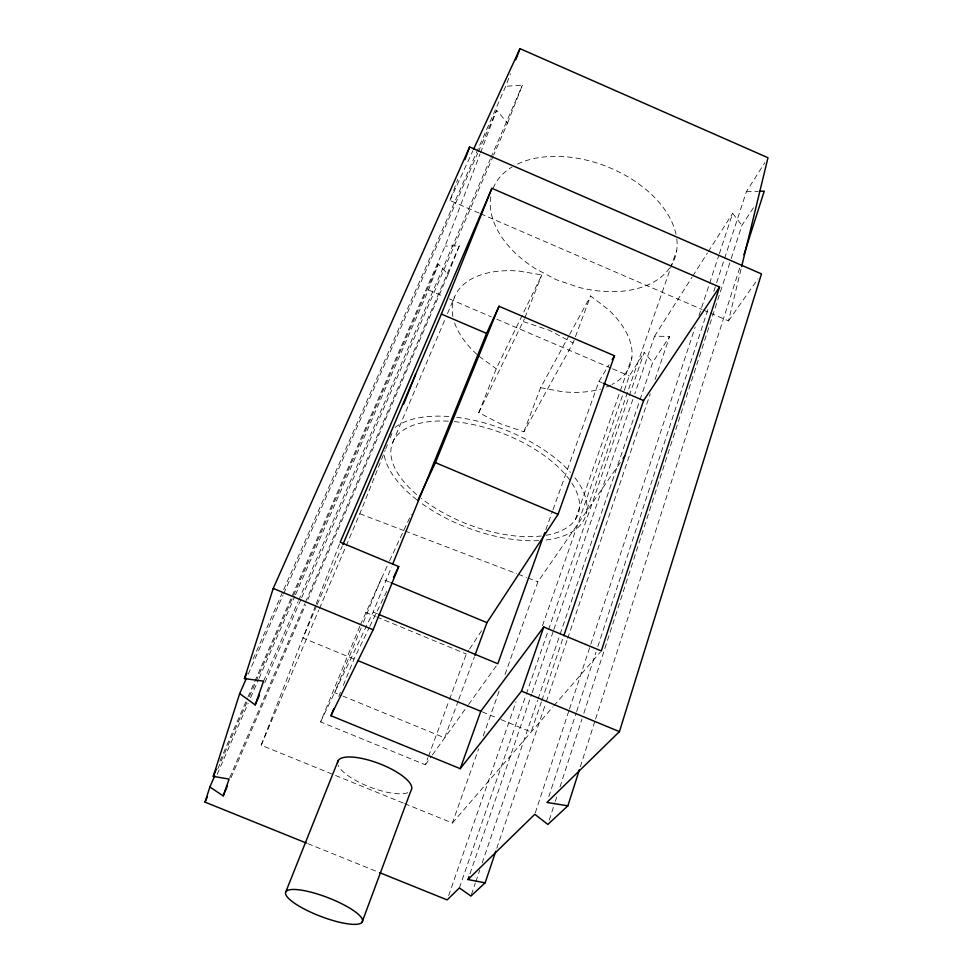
<?xml version="1.0" encoding="UTF-8"?>
<svg xmlns="http://www.w3.org/2000/svg" width="973" height="973" viewBox="0 0 973 973"><rect width="100%" height="100%" fill="white"/><g stroke="black" fill="none" stroke-linecap="round" stroke-linejoin="round"><path stroke-width="0.73" stroke-dasharray="4.87 3.65" d="M710.387 313.087L728.497 320.908L741.292 267.989M580.346 766.773L595.135 720.482M595.598 719.035L739.76 267.77M549.246 820.13L554.853 802.81M555.328 801.363L556.726 797.033M559.998 786.926L581.976 719.083M583.849 713.306L730.687 260.071M731.149 258.623L741.913 225.42L754.318 206.361M548.821 796.668L576.162 712.929M576.636 711.494L595.962 652.299M597.848 646.522L708.636 307.249M713.817 291.365L716.177 284.152M716.651 282.705L746.352 191.754L764.766 162.759M535.296 812.82L568.986 710.509M569.46 709.062L590.331 645.658M590.806 644.211L695.16 327.171M698.967 315.641L718.889 255.121M719.363 253.673L732.645 213.318L741.913 225.42M496.789 848.31L545.829 703.078M546.315 701.63L567.198 639.796M567.685 638.361L650.232 393.895M655.084 379.519L669.643 336.378L654.549 336.244L634.81 393.737M541.389 701.837L531.149 732.012L498.979 718.767M541.876 700.39L563.331 637.157M471.406 894.625L475.323 883.119M475.821 881.672L479.738 870.166M482.182 862.978L537.57 700.402M538.069 698.967L559.633 635.661M560.12 634.226L639.529 401.156M640.015 399.721L652.761 362.309L669.643 336.378M469.971 873.79L531.659 694.126M532.158 692.691L553.382 630.893M553.868 629.458L632.839 399.489M459.402 887.935L525.785 695.598M526.284 694.163L628.838 397.045M629.324 395.61L644.187 352.554L652.761 362.309M448.65 895.598L516.018 701.825M542.472 625.736L623.815 391.766M624.313 390.331L629.312 375.979L644.187 352.554M586.914 509.645L676.721 250.268M575.323 519.631L619.74 392.399M620.239 390.964L631.878 357.59M404.573 803.576L452.372 823.024L478.68 748.796M483.24 735.953L499.429 690.271M504.999 674.569L537.899 581.769L620.47 462.272M545.841 529.726L552.482 511.19M552.992 509.767L598.954 381.44L609.062 364.766M479.19 213.123L449.952 200.474L457.711 179.348M458.234 700.852L444.661 737.838L342.958 696.096M458.757 699.429L474.41 656.775M359.767 626.357L320.604 721.93L425.335 764.766L427.962 757.663M428.497 756.24L448.979 700.888M449.502 699.465L466.31 654.038L468.779 650.268M452.907 316.493A94.162 54.099 21.2 0 1 518.475 271.017L541.827 274.897L496.242 368.779L478.789 412.637L500.523 423.839L523.912 431.781L573.097 342.934L590.647 295.926L608.672 309.876A94.162 54.099 21.2 0 1 611.944 384.517M295.5 594.746L428.473 289.942L438.276 264.084L448.079 274.435L307.967 599.295M247.945 697.033L445.099 246.096L479.993 154.087M480.528 152.676L496.631 110.217L507.517 123.097L493.639 155.108M283.702 589.614L505.692 86.342L510.46 73.778M523.912 431.781L540.623 387.704L568.889 335.831M403.175 803.005L261.202 745.209L315.556 605.583M316.103 604.172L340.222 542.192M448.079 274.435L459.329 245.792L445.099 246.096M507.517 123.097L522.44 85.101L505.692 86.342M478.789 412.637L524.459 318.864M525.006 317.49L541.827 274.897M319.424 608.563L359.815 513.744L377.84 468.706M378.4 467.295L385.162 450.414M385.722 449.003L387.412 444.783M390.222 437.741L391.912 433.52M338.823 696.364L340.514 692.217M343.323 685.296L354.026 659.025L369.144 627.755M320.604 721.93L373.133 612.078L391.474 567.028M360.338 624.946L388.908 562.224M361.08 627.938L334.603 692.667L341.572 695.525M363.379 622.306L381.221 578.68L390.964 582.73M261.202 745.209L318.828 609.949M392.642 442.618L445.123 319.156M447.483 313.61L454.561 296.96M316.639 605.936L302.944 637.972L356.811 660.168M317.234 604.537L342.241 546.023M229.701 777.695L304.841 603.637M305.437 602.251L459.329 245.792M231.002 777.755L305.558 604.865M264.863 682.62L301.083 599.113M301.691 597.714L493.031 156.507M217.174 774.289L248.139 703.309M250.572 697.75L258.465 679.653M259.073 678.254L294.892 596.145M263.561 681.149L298.042 601.776M298.65 600.377L490.38 158.915M490.988 157.517L522.44 85.101M219.947 761.056L247.337 698.419M217.757 768.913L246.923 702.165M249.356 696.595L255.425 682.693M256.033 681.295L438.276 264.084M253.053 659.122L283.094 591M248.237 674.167L283.107 594.99M283.715 593.603L477.67 153.272M478.278 151.885L496.631 110.217M449.952 200.474L472.866 150.791M389.553 560.849L411.336 514.218M369.801 626.393L388.203 588.312M569.619 334.505L590.647 295.926M654.549 336.244L691.973 277.341M692.776 276.064L707.42 253.016M708.235 251.739L732.645 213.318M469.606 649.015L481.988 630.176M728.497 320.908L758.003 278.85M425.335 764.766L431.489 756.191M432.365 754.975L467.697 705.729M468.585 704.488L496.935 664.985M452.372 823.024L552.895 706.897M553.88 705.766L600.329 652.105M746.352 191.754L758.283 191.328M523.377 321.613L549.295 330.297L573.097 342.934M540.623 387.704L561.944 391.669A94.162 54.099 21.2 0 0 600.536 389.054M359.815 513.744L403.625 530.48M405.036 531.015L516.699 573.681M518.11 574.216L526.588 577.451M527.998 577.998L537.899 581.769M307.796 843.627L378.181 872.051M482.194 711.847L497.58 718.183M373.133 612.078L377.342 613.829M365.532 612.297L375.323 616.359M376.721 616.931L466.31 654.038M428.473 289.942L442.411 295.926M449.392 298.906L491.231 316.833M496.814 319.217L611.178 368.208M612.576 368.816L629.312 375.979M598.954 381.44L601.74 382.632M480.589 213.719L702.032 309.475M703.418 310.071L708.989 312.479M479.154 356.361L496.242 368.779M574.921 477.719A107.079 52.433 21.1 0 1 544.88 540.1M538.787 540.587A107.079 52.433 21.1 0 1 420.117 502.275M416.772 499.745A107.079 52.433 21.1 0 1 383.958 453.503M395.074 427.439A107.079 52.433 21.1 0 1 453.673 416.955M456.617 417.295A107.079 52.433 21.1 0 1 570.531 472.44M669.679 268.001A97.312 61.931 21.3 0 1 578.959 287.412L556.155 279.652L535.016 268.463A97.312 61.931 21.3 0 1 491.061 195.354M493.165 188.288A97.312 61.931 21.3 0 1 512.212 166.882M517.417 164.084A97.312 61.931 21.3 0 1 614.644 169.898A97.312 61.931 21.3 0 1 676.588 237.4M676.794 238.872A97.312 61.931 21.3 0 1 671.309 265.532M571.917 483.18A99.404 48.662 21.1 0 1 542.922 535.77M541.45 535.953A99.404 48.662 21.1 0 1 421.394 498.48M416.602 494.552A99.404 48.662 21.1 0 1 448.31 421.163M454.355 421.613A99.404 48.662 21.1 0 1 571.054 481.878M610.606 385.199A94.162 54.099 21.2 0 1 606.361 387.072M476.916 354.367A94.162 54.099 21.2 0 1 454.355 322.099M407.809 792.679A39.443 12.613 21 0 1 369.022 786.719A39.443 12.613 21 0 1 338.081 765.106"/><path stroke-width="1.46" d="M741.645 266.517L767.965 157.723L519.983 48.65L473.51 149.404M579.422 769.667L567.867 805.826L546.935 802.445L619.436 731.623L761.482 273.899L469.631 146.972L273.231 588.434L244.466 678.595L263.561 681.149L255.206 704.89L239.674 693.603L246.4 678.327M306.386 843.056L205.035 802.129L209.864 786.987L214.729 775.87M209.864 786.987L223.182 795.878L229.093 779.081L213.257 776.369L239.674 693.603M743.919 254.756L764.255 191.109L759.779 191.267M330.942 715.727L373.146 629.762L398.723 566.566L340.222 542.192L491.9 188.3L719.558 287.011L601.314 650.961L543.773 626.989L480.796 711.275L460.241 768.67L330.942 715.727L333.751 708.818M379.579 872.623L447.154 899.903L459.402 887.935L470.92 896.06L485.138 882.827L495.816 851.18M563.817 635.71L643.603 400.535L719.558 287.011M485.138 882.827L468.001 879.543L468.986 876.661M460.241 768.67L521.516 691.122L543.773 626.989M474.933 655.352L486.938 622.635L558.076 514.328L614.498 355.777L499.015 306.252L486.597 333.398L392.618 564.218M544.819 532.572L497.823 663.744L378.74 614.401M464.972 159.645L469.631 146.972M361.992 922.392A41.121 10.034 21 0 0 311.044 892.192A41.121 10.034 21 0 0 299.112 906.155A41.121 10.034 21 0 0 361.992 922.392L411.007 790.477A39.443 12.613 21 0 0 378.375 763.282A39.443 12.613 21 0 0 337.607 762.917M515.751 59.815L519.983 48.65M285.831 891.803L338.105 760.752M403.746 403.965L415.568 374.41M342.837 544.637L441.365 314.06L491.9 188.3M417.745 500.499L435.43 462.637L499.015 306.252M223.182 795.878L227.39 786.123M255.206 704.89L259.438 695.148M205.035 802.129L207.468 796.559M213.257 776.369L216.298 769.412M244.466 678.595L246.911 673.024M393.469 577.439L398.723 566.566M612.163 359.633L614.498 355.777M623.061 458.538L624.775 456.045M468.001 879.543L534.822 814.267L547.848 824.459L567.867 805.826M273.231 588.434L373.146 629.762M521.516 691.122L619.436 731.623M358.198 660.752L480.796 711.275M390.964 582.73L486.938 622.635M435.43 462.637L558.076 514.328M441.365 314.06L486.597 333.398M603.138 383.228L643.603 400.535"/></g></svg>
